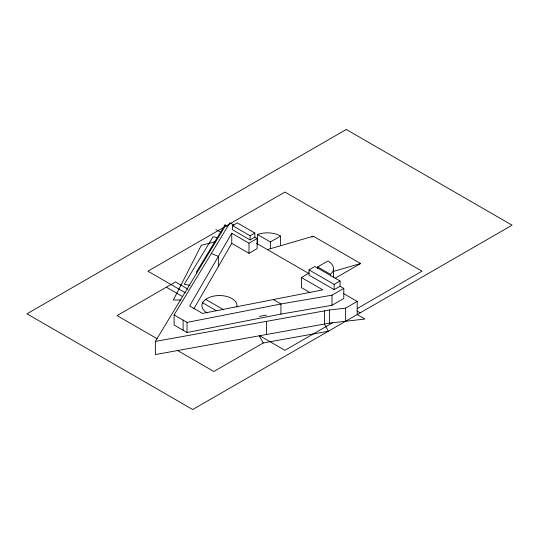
<?xml version="1.0" encoding="UTF-8"?>
<svg xmlns="http://www.w3.org/2000/svg" width="539" height="539" viewBox="0 0 539 539"><rect width="100%" height="100%" fill="white"/><g stroke="black" fill="none" stroke-linecap="round" stroke-linejoin="round"><path stroke-width="0.81" d="M231.757 233.252L231.757 243.352L248.998 253.303L257.103 248.627L257.103 238.528L248.998 243.204L231.757 233.252L189.64 305.977L202.556 313.435L322.794 289.867L301.429 277.531L301.429 287.631L309.972 292.569M193.804 308.887L231.757 243.352M343.511 293.533L357.202 301.436L357.202 314.574L364.923 319.034L329.41 323.137L155.353 354.561L155.353 341.416L225.585 225.443L227.748 226.697M340.055 286.236L340.055 281.014L314.897 266.488L309.009 269.891L309.009 275.112L334.167 289.638L340.055 286.236L343.788 288.392L343.788 298.491L332.011 305.29L280.94 314.089L187.04 332.496L174.117 325.037L174.117 314.938L229.904 222.823L233.926 225.147M330.569 275.981L330.569 274.338L332.475 272.094A18.764 10.834 0 0 0 328.777 261.469L327.88 261.017L317.693 266.899L317.693 268.557M223.779 227.357L147.881 271.178L185.234 292.744M225.962 226.097L284.929 192.052L421.983 271.178L357.189 308.584M232.565 225.619L237.281 222.897L254.826 233.023L254.826 237.214L250.103 239.936L232.565 229.809L232.565 225.619L250.103 235.752L254.826 233.023M257.561 244.477L257.561 234.539L270.383 241.937L280.576 236.055L280.576 245.737M311.852 237.045L313.307 236.21L360.618 263.524L335.157 278.225M301.429 277.531L309.049 273.132M309.009 269.891L334.167 284.417L340.055 281.014M174.117 314.938L187.04 322.396L280.94 303.989L332.011 295.19L343.788 288.392M324.438 310.895L324.438 324.033L328.339 331.236L263.207 342.993L213.862 371.486L177.587 350.545M155.353 341.416L329.41 309.999L345.614 308.126L357.202 301.436M332.63 322.767L284.929 350.303L259.677 335.723M257.561 234.539L258.915 234.007A18.764 10.834 0 0 1 277.646 234.6L280.576 236.055M267.384 249.577L313.307 236.21M333.473 271.427L360.618 263.524M215.533 241.681L201.283 245.292L173.369 300.014L180.895 299.98M259.306 316.4L266.468 315.106M217.096 237.598L213.053 236.783L184.311 284.235L189.977 285.38M211.322 253.505L218.362 256.375L218.362 266.475M317.693 266.899L330.569 274.338M254.826 237.214L257.103 238.528M256.577 243.338L308.874 273.529M215.869 229.513L220.835 232.383M356.953 310.969L360.2 312.842M273.286 299.576L280.94 303.989L280.94 314.089M188.124 289.268L175.444 281.944L117.104 315.625L157.098 338.714M205.494 299.293L223.638 309.77M202.482 302.702L216.24 310.646M166.342 287.206L182.62 296.598M259.306 335.79L263.207 342.993M345.614 308.126L345.614 321.264M334.167 284.417L334.167 289.638M333.425 269.318L333.425 277.551M332.011 295.19L332.011 305.29M329.41 309.999L329.41 323.137M270.383 241.937L270.383 248.708M266.468 321.359L266.468 334.497M250.103 235.752L250.103 239.936M248.998 243.204L248.998 253.303M225.187 226.097L225.187 224.601L196.452 272.054L196.452 273.549M187.04 322.396L187.04 332.496M183.112 320.126L183.112 330.225M207.043 312.863A17.571 10.147 0 0 1 213.821 296.079A17.571 10.147 0 0 1 236.884 307.014M346.274 129.468L26.95 313.826L192.726 409.532L512.05 225.174L346.274 129.468"/></g></svg>
